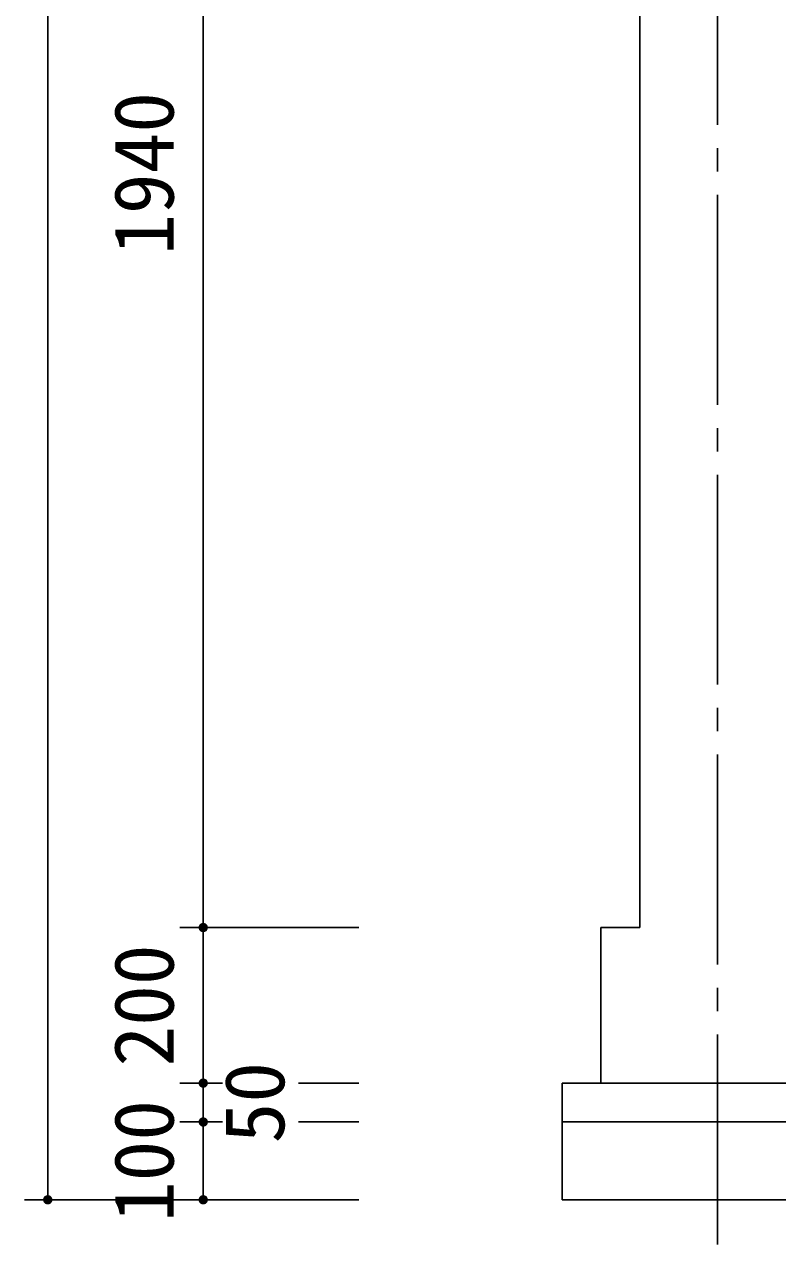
# Model space of a CAD drawing. Units: millimetres, scale not verified. Extents: x -8910 to 8910, y -6308 to 6308.
# Drawn here: x -659 to 310, y -4248 to -2679 of the extents above; entities that cross this region are included whole.
import ezdxf
from ezdxf.enums import TextEntityAlignment as Align

# ---------------------------------------------------------------- set-up
doc = ezdxf.new("R2010")
doc.units = ezdxf.units.MM
doc.header["$LTSCALE"] = 30
doc.linetypes.add('CHAIN2', pattern=[12, 9, -1, 1, -1])
for name, color, linetype, lineweight in [('0-0_機器', 2, 'Continuous', 25), ('0-1_製作', 5, 'Continuous', 25), ('0-E_08', 2, 'Continuous', 25)]:
    doc.layers.add(name, color=color, linetype=linetype, lineweight=lineweight)
doc.styles.add('ＭＳ ゴシック', font='')
doc.styles.get('ＭＳ ゴシック').set_extended_font_data('MS Gothic')

msp = doc.modelspace()

# ---------------------------------------------------------------- linework, layer by layer
at = {"layer": '0-0_機器'}
for p, q in [((-628.83, -1650.29), (-628.83, -4190.27)), ((-428.83, -1900.29), (-428.83, -3840.27)), ((-428.83, -3840.27), (-428.83, -4040.27)), ((82.66, -3840.27), (132.66, -3840.27)), ((82.66, -4040.27), (82.66, -3840.27)), ((-428.83, -4040.27), (-428.83, -4090.27)), ((32.66, -4040.27), (2532.66, -4040.27)), ((32.66, -4190.27), (32.66, -4040.27)), ((-428.83, -4090.27), (-428.83, -4190.27)), ((32.66, -4090.27), (2532.66, -4090.27)), ((32.66, -4190.27), (2532.66, -4190.27))]:
    msp.add_line(p, q, dxfattribs=at)
at = {"layer": '0-1_製作', "color": 2}
for p, q in [((-458.83, -3840.27), (-228.83, -3840.27)), ((-458.83, -4040.27), (-403.99, -4040.27)), ((-306.25, -4040.27), (-228.83, -4040.27)), ((-458.83, -4090.27), (-403.99, -4090.27)), ((-306.25, -4090.27), (-228.83, -4090.27)), ((-658.83, -4190.27), (-228.83, -4190.27)), ((-458.83, -4190.27), (-228.83, -4190.27))]:
    msp.add_line(p, q, dxfattribs=at)
at = {"layer": '0-1_製作'}
for points in [[(-434.82, -3839.89), (-428.83, -3840.27), (-434.83, -3840.27)], [(-434.83, -3840.27), (-428.83, -3840.27), (-434.78, -3841.02)], [(-434.72, -3839.14), (-428.83, -3840.27), (-434.82, -3839.89)], [(-434.78, -3841.02), (-428.83, -3840.27), (-434.64, -3841.76)], [(-434.72, -3839.14), (-428.83, -3834.27), (-428.83, -3840.27)], [(-434.54, -3838.41), (-428.83, -3834.27), (-434.72, -3839.14)], [(-434.64, -3841.76), (-428.83, -3840.27), (-434.41, -3842.48)], [(-434.26, -3837.71), (-428.83, -3834.27), (-434.54, -3838.41)], [(-434.41, -3842.48), (-428.83, -3840.27), (-434.09, -3843.16)], [(-433.9, -3837.05), (-428.83, -3834.27), (-434.26, -3837.71)], [(-434.09, -3843.16), (-428.83, -3840.27), (-433.69, -3843.79)], [(-433.45, -3836.44), (-428.83, -3834.27), (-433.9, -3837.05)], [(-433.69, -3843.79), (-428.83, -3840.27), (-433.2, -3844.37)], [(-432.94, -3835.89), (-428.83, -3834.27), (-433.45, -3836.44)], [(-433.2, -3844.37), (-428.83, -3840.27), (-432.66, -3844.89)], [(-432.36, -3835.41), (-428.83, -3834.27), (-432.94, -3835.89)], [(-432.66, -3844.89), (-428.83, -3840.27), (-432.05, -3845.33)], [(-431.72, -3835.01), (-428.83, -3834.27), (-432.36, -3835.41)], [(-432.05, -3845.33), (-428.83, -3840.27), (-431.39, -3845.7)], [(-431.04, -3834.69), (-428.83, -3834.27), (-431.72, -3835.01)], [(-431.39, -3845.7), (-428.83, -3840.27), (-430.69, -3845.97)], [(-430.32, -3834.46), (-428.83, -3834.27), (-431.04, -3834.69)], [(-430.69, -3845.97), (-428.83, -3840.27), (-428.83, -3846.27)], [(-429.58, -3834.31), (-428.83, -3834.27), (-430.32, -3834.46)], [(-428.83, -3834.27), (-422.83, -3840.27), (-428.83, -3840.27)], [(-428.83, -3834.27), (-422.88, -3839.51), (-422.83, -3840.27)], [(-428.83, -3834.27), (-423.02, -3838.77), (-422.88, -3839.51)], [(-428.83, -3834.27), (-423.25, -3838.06), (-423.02, -3838.77)], [(-428.83, -3834.27), (-423.57, -3837.38), (-423.25, -3838.06)], [(-428.83, -3834.27), (-423.98, -3836.74), (-423.57, -3837.38)], [(-428.83, -3834.27), (-424.46, -3836.16), (-423.98, -3836.74)], [(-428.83, -3834.27), (-425.01, -3835.64), (-424.46, -3836.16)], [(-428.83, -3834.27), (-425.62, -3835.2), (-425.01, -3835.64)], [(-428.83, -3834.27), (-426.28, -3834.84), (-425.62, -3835.2)], [(-428.83, -3834.27), (-426.98, -3834.56), (-426.28, -3834.84)], [(-428.83, -3834.27), (-427.71, -3834.37), (-426.98, -3834.56)], [(-428.45, -3834.28), (-427.71, -3834.37), (-428.83, -3834.27)], [(-428.83, -3840.27), (-428.08, -3846.22), (-428.83, -3846.27)], [(-428.83, -3840.27), (-427.34, -3846.08), (-428.08, -3846.22)], [(-428.83, -3840.27), (-426.62, -3845.85), (-427.34, -3846.08)], [(-428.83, -3840.27), (-425.94, -3845.52), (-426.62, -3845.85)], [(-428.83, -3840.27), (-425.3, -3845.12), (-425.94, -3845.52)], [(-428.83, -3840.27), (-424.72, -3844.64), (-425.3, -3845.12)], [(-428.83, -3840.27), (-424.21, -3844.09), (-424.72, -3844.64)], [(-428.83, -3840.27), (-423.77, -3843.48), (-424.21, -3844.09)], [(-428.83, -3840.27), (-423.4, -3842.82), (-423.77, -3843.48)], [(-428.83, -3840.27), (-423.12, -3842.12), (-423.4, -3842.82)], [(-428.83, -3840.27), (-422.94, -3841.39), (-423.12, -3842.12)], [(-428.83, -3840.27), (-422.84, -3840.64), (-422.94, -3841.39)], [(-422.83, -3840.27), (-422.84, -3840.64), (-428.83, -3840.27)], [(-430.69, -3845.97), (-428.83, -3846.27), (-429.96, -3846.16)], [(-429.96, -3846.16), (-428.83, -3846.27), (-429.21, -3846.26)], [(-434.82, -4039.89), (-428.83, -4040.27), (-434.83, -4040.27)], [(-434.83, -4040.27), (-428.83, -4040.27), (-434.78, -4041.02)], [(-434.72, -4039.14), (-428.83, -4040.27), (-434.82, -4039.89)], [(-434.78, -4041.02), (-428.83, -4040.27), (-434.64, -4041.76)], [(-434.72, -4039.14), (-428.83, -4034.27), (-428.83, -4040.27)], [(-434.54, -4038.41), (-428.83, -4034.27), (-434.72, -4039.14)], [(-434.64, -4041.76), (-428.83, -4040.27), (-434.41, -4042.48)], [(-434.26, -4037.71), (-428.83, -4034.27), (-434.54, -4038.41)], [(-434.41, -4042.48), (-428.83, -4040.27), (-434.09, -4043.16)], [(-433.9, -4037.05), (-428.83, -4034.27), (-434.26, -4037.71)], [(-434.09, -4043.16), (-428.83, -4040.27), (-433.69, -4043.79)], [(-433.45, -4036.44), (-428.83, -4034.27), (-433.9, -4037.05)], [(-433.69, -4043.79), (-428.83, -4040.27), (-433.2, -4044.37)], [(-432.94, -4035.89), (-428.83, -4034.27), (-433.45, -4036.44)], [(-433.2, -4044.37), (-428.83, -4040.27), (-432.66, -4044.89)], [(-432.36, -4035.41), (-428.83, -4034.27), (-432.94, -4035.89)], [(-432.66, -4044.89), (-428.83, -4040.27), (-432.05, -4045.33)], [(-431.72, -4035.01), (-428.83, -4034.27), (-432.36, -4035.41)], [(-432.05, -4045.33), (-428.83, -4040.27), (-431.39, -4045.7)], [(-431.04, -4034.69), (-428.83, -4034.27), (-431.72, -4035.01)], [(-431.39, -4045.7), (-428.83, -4040.27), (-430.69, -4045.97)], [(-430.32, -4034.46), (-428.83, -4034.27), (-431.04, -4034.69)], [(-430.69, -4045.97), (-428.83, -4040.27), (-428.83, -4046.27)], [(-430.69, -4045.97), (-428.83, -4046.27), (-429.96, -4046.16)], [(-429.58, -4034.31), (-428.83, -4034.27), (-430.32, -4034.46)], [(-429.96, -4046.16), (-428.83, -4046.27), (-429.21, -4046.26)], [(-428.83, -4034.27), (-422.83, -4040.27), (-428.83, -4040.27)], [(-428.83, -4034.27), (-422.88, -4039.51), (-422.83, -4040.27)], [(-428.83, -4034.27), (-423.02, -4038.77), (-422.88, -4039.51)], [(-428.83, -4034.27), (-423.25, -4038.06), (-423.02, -4038.77)], [(-428.83, -4034.27), (-423.57, -4037.38), (-423.25, -4038.06)], [(-428.83, -4034.27), (-423.98, -4036.74), (-423.57, -4037.38)], [(-428.83, -4034.27), (-424.46, -4036.16), (-423.98, -4036.74)], [(-428.83, -4034.27), (-425.01, -4035.64), (-424.46, -4036.16)], [(-428.83, -4034.27), (-425.62, -4035.2), (-425.01, -4035.64)], [(-428.83, -4034.27), (-426.28, -4034.84), (-425.62, -4035.2)], [(-428.83, -4034.27), (-426.98, -4034.56), (-426.28, -4034.84)], [(-428.83, -4034.27), (-427.71, -4034.37), (-426.98, -4034.56)], [(-428.45, -4034.28), (-427.71, -4034.37), (-428.83, -4034.27)], [(-428.83, -4040.27), (-428.08, -4046.22), (-428.83, -4046.27)], [(-428.83, -4040.27), (-427.34, -4046.08), (-428.08, -4046.22)], [(-428.83, -4040.27), (-426.62, -4045.85), (-427.34, -4046.08)], [(-428.83, -4040.27), (-425.94, -4045.52), (-426.62, -4045.85)], [(-428.83, -4040.27), (-425.3, -4045.12), (-425.94, -4045.52)], [(-428.83, -4040.27), (-424.72, -4044.64), (-425.3, -4045.12)], [(-428.83, -4040.27), (-424.21, -4044.09), (-424.72, -4044.64)], [(-428.83, -4040.27), (-423.77, -4043.48), (-424.21, -4044.09)], [(-428.83, -4040.27), (-423.4, -4042.82), (-423.77, -4043.48)], [(-428.83, -4040.27), (-423.12, -4042.12), (-423.4, -4042.82)], [(-428.83, -4040.27), (-422.94, -4041.39), (-423.12, -4042.12)], [(-428.83, -4040.27), (-422.84, -4040.64), (-422.94, -4041.39)], [(-422.83, -4040.27), (-422.84, -4040.64), (-428.83, -4040.27)], [(-434.82, -4089.89), (-428.83, -4090.27), (-434.83, -4090.27)], [(-434.83, -4090.27), (-428.83, -4090.27), (-434.78, -4091.02)], [(-434.72, -4089.14), (-428.83, -4090.27), (-434.82, -4089.89)], [(-434.78, -4091.02), (-428.83, -4090.27), (-434.64, -4091.76)], [(-434.72, -4089.14), (-428.83, -4084.27), (-428.83, -4090.27)], [(-434.54, -4088.41), (-428.83, -4084.27), (-434.72, -4089.14)], [(-434.64, -4091.76), (-428.83, -4090.27), (-434.41, -4092.48)], [(-434.26, -4087.71), (-428.83, -4084.27), (-434.54, -4088.41)], [(-434.41, -4092.48), (-428.83, -4090.27), (-434.09, -4093.16)], [(-433.9, -4087.05), (-428.83, -4084.27), (-434.26, -4087.71)], [(-434.09, -4093.16), (-428.83, -4090.27), (-433.69, -4093.79)], [(-433.45, -4086.44), (-428.83, -4084.27), (-433.9, -4087.05)], [(-433.69, -4093.79), (-428.83, -4090.27), (-433.2, -4094.37)], [(-432.94, -4085.89), (-428.83, -4084.27), (-433.45, -4086.44)], [(-433.2, -4094.37), (-428.83, -4090.27), (-432.66, -4094.89)], [(-432.36, -4085.41), (-428.83, -4084.27), (-432.94, -4085.89)], [(-432.66, -4094.89), (-428.83, -4090.27), (-432.05, -4095.33)], [(-431.72, -4085.01), (-428.83, -4084.27), (-432.36, -4085.41)], [(-432.05, -4095.33), (-428.83, -4090.27), (-431.39, -4095.7)], [(-431.04, -4084.69), (-428.83, -4084.27), (-431.72, -4085.01)], [(-431.39, -4095.7), (-428.83, -4090.27), (-430.69, -4095.97)], [(-430.32, -4084.46), (-428.83, -4084.27), (-431.04, -4084.69)], [(-430.69, -4095.97), (-428.83, -4090.27), (-428.83, -4096.27)], [(-429.58, -4084.31), (-428.83, -4084.27), (-430.32, -4084.46)], [(-428.83, -4084.27), (-422.83, -4090.27), (-428.83, -4090.27)], [(-428.83, -4084.27), (-422.88, -4089.51), (-422.83, -4090.27)], [(-428.83, -4084.27), (-423.02, -4088.77), (-422.88, -4089.51)], [(-428.83, -4084.27), (-423.25, -4088.06), (-423.02, -4088.77)], [(-428.83, -4084.27), (-423.57, -4087.38), (-423.25, -4088.06)], [(-428.83, -4084.27), (-423.98, -4086.74), (-423.57, -4087.38)], [(-428.83, -4084.27), (-424.46, -4086.16), (-423.98, -4086.74)], [(-428.83, -4084.27), (-425.01, -4085.64), (-424.46, -4086.16)], [(-428.83, -4084.27), (-425.62, -4085.2), (-425.01, -4085.64)], [(-428.83, -4084.27), (-426.28, -4084.84), (-425.62, -4085.2)], [(-428.83, -4084.27), (-426.98, -4084.56), (-426.28, -4084.84)], [(-428.83, -4084.27), (-427.71, -4084.37), (-426.98, -4084.56)], [(-428.45, -4084.28), (-427.71, -4084.37), (-428.83, -4084.27)], [(-428.83, -4090.27), (-428.08, -4096.22), (-428.83, -4096.27)], [(-428.83, -4090.27), (-427.34, -4096.08), (-428.08, -4096.22)], [(-428.83, -4090.27), (-426.62, -4095.85), (-427.34, -4096.08)], [(-428.83, -4090.27), (-425.94, -4095.52), (-426.62, -4095.85)], [(-428.83, -4090.27), (-425.3, -4095.12), (-425.94, -4095.52)], [(-428.83, -4090.27), (-424.72, -4094.64), (-425.3, -4095.12)], [(-428.83, -4090.27), (-424.21, -4094.09), (-424.72, -4094.64)], [(-428.83, -4090.27), (-423.77, -4093.48), (-424.21, -4094.09)], [(-428.83, -4090.27), (-423.4, -4092.82), (-423.77, -4093.48)], [(-428.83, -4090.27), (-423.12, -4092.12), (-423.4, -4092.82)], [(-428.83, -4090.27), (-422.94, -4091.39), (-423.12, -4092.12)], [(-428.83, -4090.27), (-422.84, -4090.64), (-422.94, -4091.39)], [(-422.83, -4090.27), (-422.84, -4090.64), (-428.83, -4090.27)], [(-430.69, -4095.97), (-428.83, -4096.27), (-429.96, -4096.16)], [(-429.96, -4096.16), (-428.83, -4096.27), (-429.21, -4096.26)], [(-634.72, -4189.14), (-628.83, -4190.27), (-634.82, -4189.89)], [(-634.72, -4189.14), (-628.83, -4184.27), (-628.83, -4190.27)], [(-634.54, -4188.41), (-628.83, -4184.27), (-634.72, -4189.14)], [(-634.26, -4187.71), (-628.83, -4184.27), (-634.54, -4188.41)], [(-633.9, -4187.05), (-628.83, -4184.27), (-634.26, -4187.71)], [(-633.45, -4186.44), (-628.83, -4184.27), (-633.9, -4187.05)], [(-632.94, -4185.89), (-628.83, -4184.27), (-633.45, -4186.44)], [(-632.36, -4185.41), (-628.83, -4184.27), (-632.94, -4185.89)], [(-631.72, -4185.01), (-628.83, -4184.27), (-632.36, -4185.41)], [(-631.04, -4184.69), (-628.83, -4184.27), (-631.72, -4185.01)], [(-630.32, -4184.46), (-628.83, -4184.27), (-631.04, -4184.69)], [(-629.58, -4184.31), (-628.83, -4184.27), (-630.32, -4184.46)], [(-628.83, -4184.27), (-622.83, -4190.27), (-628.83, -4190.27)], [(-628.83, -4184.27), (-622.88, -4189.51), (-622.83, -4190.27)], [(-628.83, -4184.27), (-623.02, -4188.77), (-622.88, -4189.51)], [(-628.83, -4184.27), (-623.25, -4188.06), (-623.02, -4188.77)], [(-628.83, -4184.27), (-623.57, -4187.38), (-623.25, -4188.06)], [(-628.83, -4184.27), (-623.98, -4186.74), (-623.57, -4187.38)], [(-628.83, -4184.27), (-624.46, -4186.16), (-623.98, -4186.74)], [(-628.83, -4184.27), (-625.01, -4185.64), (-624.46, -4186.16)], [(-628.83, -4184.27), (-625.62, -4185.2), (-625.01, -4185.64)], [(-628.83, -4184.27), (-626.28, -4184.84), (-625.62, -4185.2)], [(-628.83, -4184.27), (-626.98, -4184.56), (-626.28, -4184.84)], [(-628.83, -4184.27), (-627.71, -4184.37), (-626.98, -4184.56)], [(-628.45, -4184.28), (-627.71, -4184.37), (-628.83, -4184.27)], [(-434.72, -4189.14), (-428.83, -4190.27), (-434.82, -4189.89)], [(-434.72, -4189.14), (-428.83, -4184.27), (-428.83, -4190.27)], [(-434.54, -4188.41), (-428.83, -4184.27), (-434.72, -4189.14)], [(-434.26, -4187.71), (-428.83, -4184.27), (-434.54, -4188.41)], [(-433.9, -4187.05), (-428.83, -4184.27), (-434.26, -4187.71)], [(-433.45, -4186.44), (-428.83, -4184.27), (-433.9, -4187.05)], [(-432.94, -4185.89), (-428.83, -4184.27), (-433.45, -4186.44)], [(-432.36, -4185.41), (-428.83, -4184.27), (-432.94, -4185.89)], [(-431.72, -4185.01), (-428.83, -4184.27), (-432.36, -4185.41)], [(-431.04, -4184.69), (-428.83, -4184.27), (-431.72, -4185.01)], [(-430.32, -4184.46), (-428.83, -4184.27), (-431.04, -4184.69)], [(-429.58, -4184.31), (-428.83, -4184.27), (-430.32, -4184.46)], [(-428.83, -4184.27), (-422.83, -4190.27), (-428.83, -4190.27)], [(-428.83, -4184.27), (-422.88, -4189.51), (-422.83, -4190.27)], [(-428.83, -4184.27), (-423.02, -4188.77), (-422.88, -4189.51)], [(-428.83, -4184.27), (-423.25, -4188.06), (-423.02, -4188.77)], [(-428.83, -4184.27), (-423.57, -4187.38), (-423.25, -4188.06)], [(-428.83, -4184.27), (-423.98, -4186.74), (-423.57, -4187.38)], [(-428.83, -4184.27), (-424.46, -4186.16), (-423.98, -4186.74)], [(-428.83, -4184.27), (-425.01, -4185.64), (-424.46, -4186.16)], [(-428.83, -4184.27), (-425.62, -4185.2), (-425.01, -4185.64)], [(-428.83, -4184.27), (-426.28, -4184.84), (-425.62, -4185.2)], [(-428.83, -4184.27), (-426.98, -4184.56), (-426.28, -4184.84)], [(-428.83, -4184.27), (-427.71, -4184.37), (-426.98, -4184.56)], [(-428.45, -4184.28), (-427.71, -4184.37), (-428.83, -4184.27)], [(-634.82, -4189.89), (-628.83, -4190.27), (-634.83, -4190.27)], [(-634.83, -4190.27), (-628.83, -4190.27), (-634.78, -4191.02)], [(-634.78, -4191.02), (-628.83, -4190.27), (-634.64, -4191.76)], [(-634.64, -4191.76), (-628.83, -4190.27), (-634.41, -4192.48)], [(-634.41, -4192.48), (-628.83, -4190.27), (-634.09, -4193.16)], [(-634.09, -4193.16), (-628.83, -4190.27), (-633.69, -4193.79)], [(-633.69, -4193.79), (-628.83, -4190.27), (-633.2, -4194.37)], [(-633.2, -4194.37), (-628.83, -4190.27), (-632.66, -4194.89)], [(-632.66, -4194.89), (-628.83, -4190.27), (-632.05, -4195.33)], [(-632.05, -4195.33), (-628.83, -4190.27), (-631.39, -4195.7)], [(-631.39, -4195.7), (-628.83, -4190.27), (-630.69, -4195.97)], [(-630.69, -4195.97), (-628.83, -4190.27), (-628.83, -4196.27)], [(-630.69, -4195.97), (-629.21, -4196.26), (-629.96, -4196.16)], [(-630.69, -4195.97), (-628.83, -4196.27), (-629.21, -4196.26)], [(-628.83, -4190.27), (-628.08, -4196.22), (-628.83, -4196.27)], [(-628.83, -4190.27), (-627.34, -4196.08), (-628.08, -4196.22)], [(-628.83, -4190.27), (-626.62, -4195.85), (-627.34, -4196.08)], [(-628.83, -4190.27), (-625.94, -4195.52), (-626.62, -4195.85)], [(-628.83, -4190.27), (-625.3, -4195.12), (-625.94, -4195.52)], [(-628.83, -4190.27), (-624.72, -4194.64), (-625.3, -4195.12)], [(-628.83, -4190.27), (-624.21, -4194.09), (-624.72, -4194.64)], [(-628.83, -4190.27), (-623.77, -4193.48), (-624.21, -4194.09)], [(-628.83, -4190.27), (-623.4, -4192.82), (-623.77, -4193.48)], [(-628.83, -4190.27), (-623.12, -4192.12), (-623.4, -4192.82)], [(-628.83, -4190.27), (-622.94, -4191.39), (-623.12, -4192.12)], [(-628.83, -4190.27), (-622.84, -4190.64), (-622.94, -4191.39)], [(-622.83, -4190.27), (-622.84, -4190.64), (-628.83, -4190.27)], [(-434.82, -4189.89), (-428.83, -4190.27), (-434.83, -4190.27)], [(-434.83, -4190.27), (-428.83, -4190.27), (-434.78, -4191.02)], [(-434.78, -4191.02), (-428.83, -4190.27), (-434.64, -4191.76)], [(-434.64, -4191.76), (-428.83, -4190.27), (-434.41, -4192.48)], [(-434.41, -4192.48), (-428.83, -4190.27), (-434.09, -4193.16)], [(-434.09, -4193.16), (-428.83, -4190.27), (-433.69, -4193.79)], [(-433.69, -4193.79), (-428.83, -4190.27), (-433.2, -4194.37)], [(-433.2, -4194.37), (-428.83, -4190.27), (-432.66, -4194.89)], [(-432.66, -4194.89), (-428.83, -4190.27), (-432.05, -4195.33)], [(-432.05, -4195.33), (-428.83, -4190.27), (-431.39, -4195.7)], [(-431.39, -4195.7), (-428.83, -4190.27), (-430.69, -4195.97)], [(-430.69, -4195.97), (-428.83, -4190.27), (-428.83, -4196.27)], [(-430.69, -4195.97), (-428.83, -4196.27), (-429.96, -4196.16)], [(-429.96, -4196.16), (-428.83, -4196.27), (-429.21, -4196.26)], [(-428.83, -4190.27), (-428.08, -4196.22), (-428.83, -4196.27)], [(-428.83, -4190.27), (-427.34, -4196.08), (-428.08, -4196.22)], [(-428.83, -4190.27), (-426.62, -4195.85), (-427.34, -4196.08)], [(-428.83, -4190.27), (-425.94, -4195.52), (-426.62, -4195.85)], [(-428.83, -4190.27), (-425.3, -4195.12), (-425.94, -4195.52)], [(-428.83, -4190.27), (-424.72, -4194.64), (-425.3, -4195.12)], [(-428.83, -4190.27), (-424.21, -4194.09), (-424.72, -4194.64)], [(-428.83, -4190.27), (-423.77, -4193.48), (-424.21, -4194.09)], [(-428.83, -4190.27), (-423.4, -4192.82), (-423.77, -4193.48)], [(-428.83, -4190.27), (-423.12, -4192.12), (-423.4, -4192.82)], [(-428.83, -4190.27), (-422.94, -4191.39), (-423.12, -4192.12)], [(-428.83, -4190.27), (-422.84, -4190.64), (-422.94, -4191.39)], [(-422.83, -4190.27), (-422.84, -4190.64), (-428.83, -4190.27)]]:
    msp.add_solid(points, dxfattribs=at)
at = {"layer": '0-E_08', "linetype": 'CHAIN2'}
msp.add_line((232.66, -4247.92), (232.66, -1609.81), dxfattribs=at)
at = {"layer": '0-E_08'}
msp.add_line((132.66, -3840.27), (132.66, -1850.29), dxfattribs=at)

# ---------------------------------------------------------------- texts
at = {"layer": '0-0_機器', "color": 4, "style": 'ＭＳ ゴシック'}
for s, p in [('200', (-443.83, -4019.02)), ('50', (-301.49, -4117.77)), ('100', (-443.83, -4219.02))]:
    msp.add_text(s, height=76.98, rotation=90, dxfattribs=at).set_placement(p, align=Align.BOTTOM_LEFT)
at = {"layer": '0-1_製作', "color": 4, "style": 'ＭＳ ゴシック'}
msp.add_text('1940', height=76.98, rotation=90, dxfattribs=at).set_placement((-443.83, -2975.28), align=Align.BOTTOM_LEFT)

doc.saveas('drawing.dxf')
